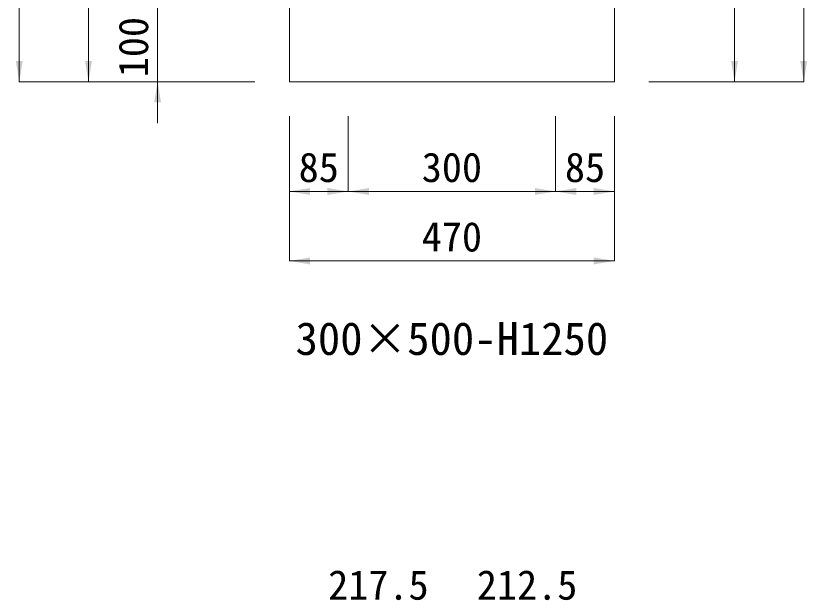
# Model space of a CAD drawing. Units: millimetres at full size. Extents: x -1934 to 78146, y -143454 to -112471.
# Drawn here: x 18268 to 19412, y -139232 to -138387 of the extents above; entities that cross this region are included whole.
import ezdxf
from ezdxf.enums import TextEntityAlignment as Align

# ---------------------------------------------------------------- set-up
doc = ezdxf.new("R2010")
doc.units = ezdxf.units.MM
doc.header["$LTSCALE"] = 23
for name, color, linetype, lineweight in [('0_2', 7, 'Continuous', 13), ('寸法線', 7, 'Continuous', 13), ('本体', 2, 'Continuous', 13)]:
    doc.layers.add(name, color=color, linetype=linetype, lineweight=lineweight)
doc.styles.add('ＭＳ ゴシック', font='')
doc.styles.get('ＭＳ ゴシック').set_extended_font_data('MS Gothic')

# ---------------------------------------------------------------- blocks, each defined once
blk = doc.blocks.new('filled_arrow')
at = {"color": 0, "linetype": 'Continuous', "lineweight": -2}
blk.add_solid([(7.5, 1.25), (0, 0), (7.5, -1.25)], dxfattribs=at)

msp = doc.modelspace()

# ---------------------------------------------------------------- linework, layer by layer
at = {"layer": '寸法線'}
for p, q in [((19406.91, -138481.87), (19406.91, -137141.87)), ((18272.59, -138481.87), (18272.59, -137151.87)), ((19306.91, -138481.87), (19306.91, -137231.87)), ((18372.59, -138481.87), (18372.59, -137731.87)), ((18472.59, -138321.87), (18472.59, -138541.87)), ((18613.15, -138481.87), (18272.59, -138481.87)), ((18613.15, -138481.87), (18372.59, -138481.87)), ((18613.15, -138481.87), (18472.59, -138481.87)), ((19183.15, -138481.87), (19306.91, -138481.87)), ((19183.15, -138481.87), (19406.91, -138481.87)), ((18663.15, -138531.87), (18663.15, -138640.67)), ((18663.15, -138531.87), (18663.15, -138741.14)), ((18748.15, -138531.87), (18748.15, -138640.67)), ((18748.15, -138531.87), (18748.15, -138640.67)), ((19048.15, -138531.87), (19048.15, -138640.67)), ((19048.15, -138531.87), (19048.15, -138640.67)), ((19133.15, -138531.87), (19133.15, -138640.67)), ((19133.15, -138531.87), (19133.15, -138741.14)), ((18663.15, -138640.67), (18748.15, -138640.67)), ((18748.15, -138640.67), (19048.15, -138640.67)), ((19048.15, -138640.67), (19133.15, -138640.67)), ((18663.15, -138741.14), (19133.15, -138741.14))]:
    msp.add_line(p, q, dxfattribs=at)
at = {"layer": '本体', "lineweight": 20}
for p, q in [((18663.15, -137231.87), (18663.15, -138481.87)), ((19133.15, -138481.87), (19133.15, -137231.87)), ((18663.15, -138481.87), (19133.15, -138481.87))]:
    msp.add_line(p, q, dxfattribs=at)

# ---------------------------------------------------------------- block references
at = {"layer": '寸法線', "xscale": 4, "yscale": 4}
for p, rotation in [((18272.59, -138481.87), 90), ((18372.59, -138481.87), 90), ((19306.91, -138481.87), 90), ((19406.91, -138481.87), 90), ((18472.59, -138481.87), 270), ((18748.15, -138640.67), 180), ((19048.15, -138640.67), 180), ((19133.15, -138640.67), 180), ((19133.15, -138741.14), 180)]:
    msp.add_blockref('filled_arrow', p, dxfattribs=dict(at, rotation=rotation))
for p in [(18663.15, -138640.67), (18748.15, -138640.67), (19048.15, -138640.67), (18663.15, -138741.14)]:
    msp.add_blockref('filled_arrow', p, dxfattribs=at)

# ---------------------------------------------------------------- texts
at = {"layer": '0_2', "style": 'ＭＳ ゴシック'}
msp.add_text('300×500-H1250', height=47.47, dxfattribs=at).set_placement((18898.15, -138853.42), align=Align.MIDDLE_CENTER)
at = {"layer": '寸法線', "style": 'ＭＳ ゴシック'}
msp.add_text('100', height=42.72, rotation=90, dxfattribs=at).set_placement((18437.59, -138431.87), align=Align.MIDDLE_CENTER)
for s, p in [('85', (18705.65, -138605.67)), ('300', (18898.15, -138605.67)), ('85', (19090.65, -138605.67)), ('470', (18898.15, -138706.14)), ('217.5', (18791.9, -139209.79)), ('212.5', (19006.9, -139209.79))]:
    msp.add_text(s, height=42.72, dxfattribs=at).set_placement(p, align=Align.MIDDLE_CENTER)

doc.saveas('drawing.dxf')
